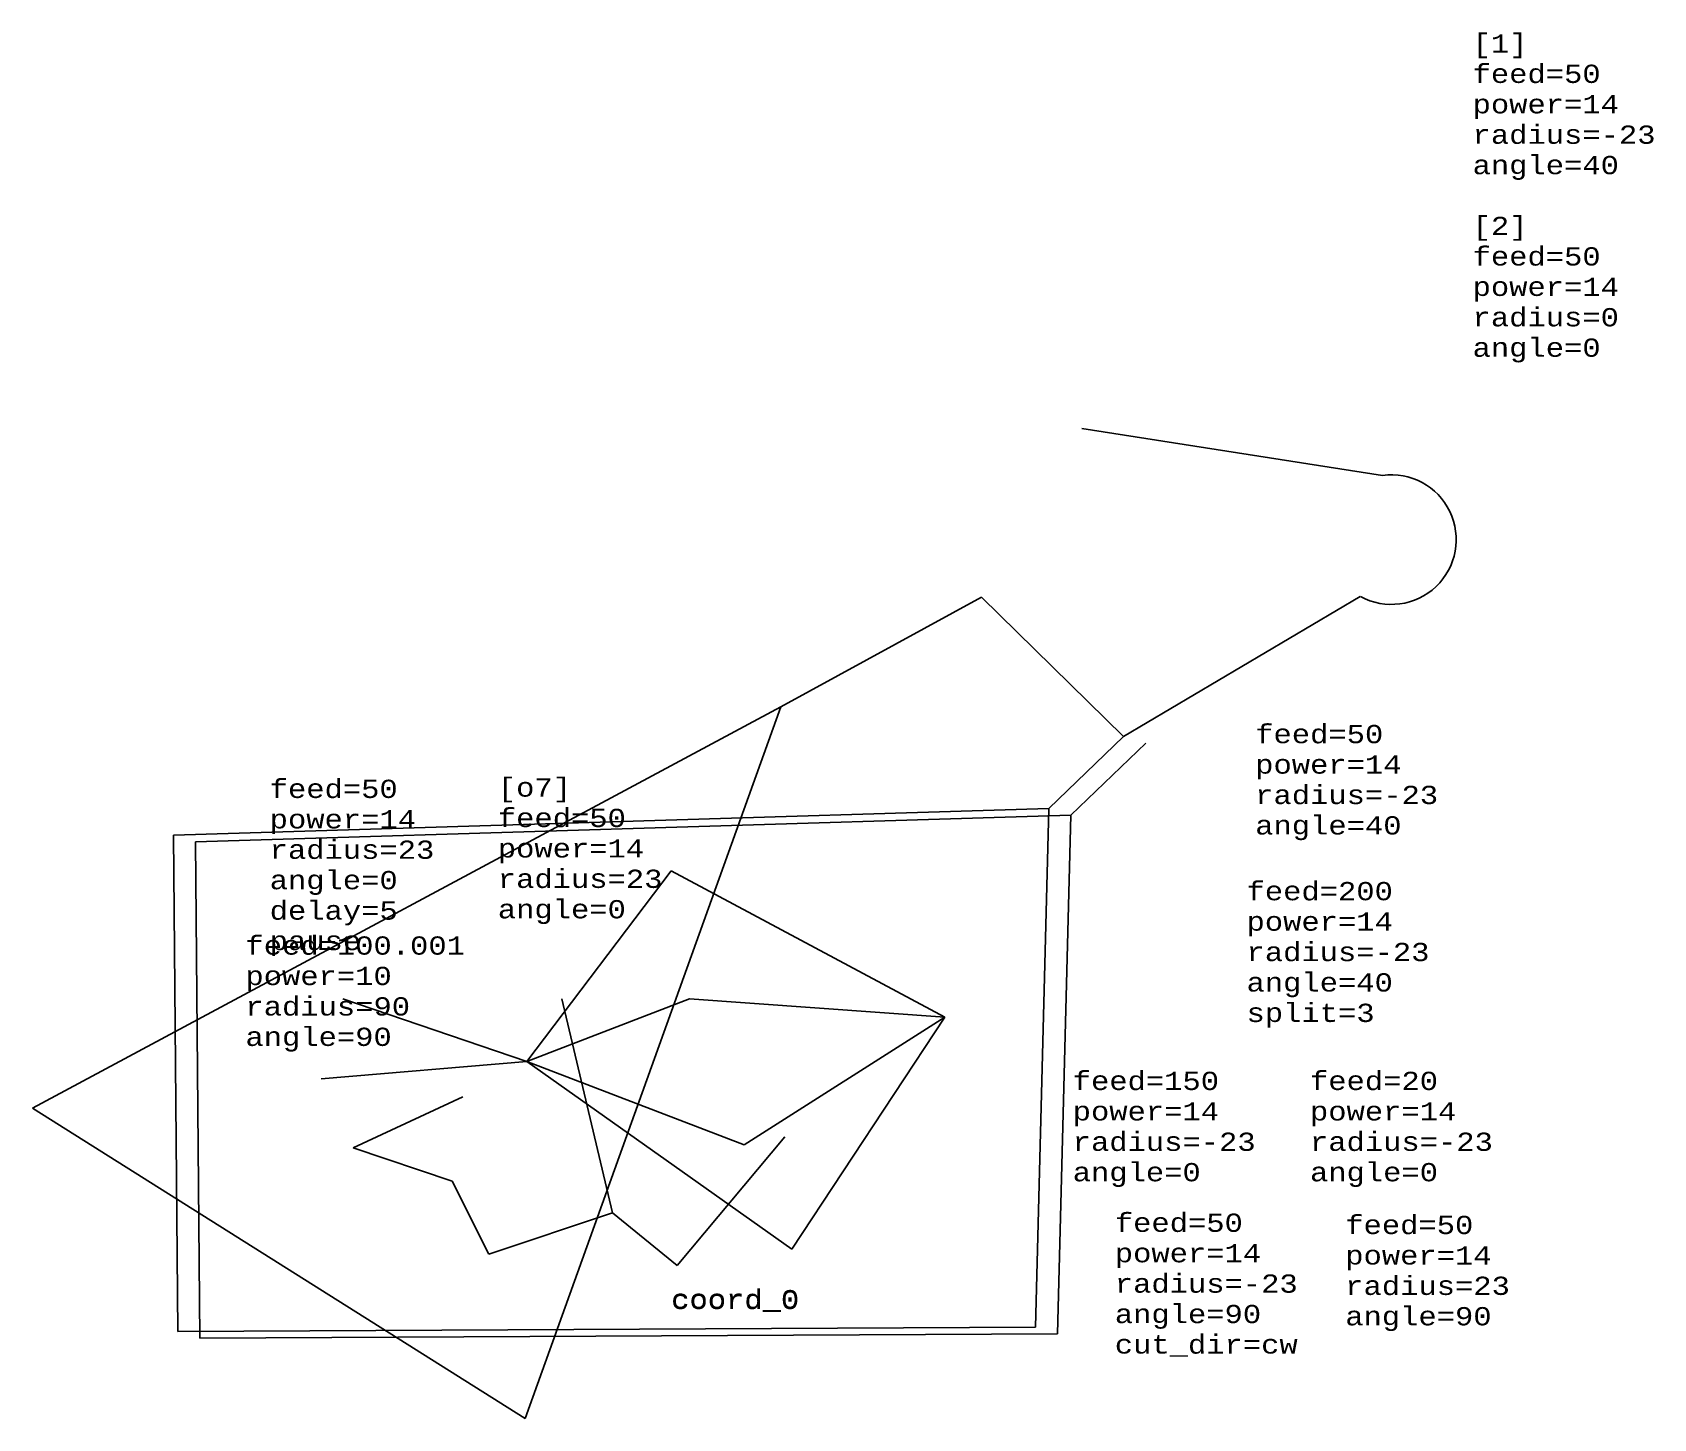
# Model space of a CAD drawing. Header units: millimetres. Extents: x 29 to 117.8, y 13 to 88.9.
import ezdxf

# ---------------------------------------------------------------- set-up
doc = ezdxf.new("R2010")
doc.units = ezdxf.units.MM
for name, color, linetype, lineweight, true_color in [('test_123#1#0#(p05)', 7, 'Continuous', 25, 0x000000), ('test_123#1#0#(p10)', 30, 'Continuous', 25, 0xff7f00), ('test_123#1#1#(p05)', 3, 'Continuous', 25, 0x00ff00), ('test_123#1#1#(p10)', 2, 'Continuous', 25, 0xffff00), ('test_123#2#0#x', 6, 'Continuous', 25, 0xff00ff), ('test_123#2#1#y', 4, 'Continuous', 25, 0x00ffff), ('test_123#3#0#(0)', 5, 'Continuous', 25, 0x0000ff), ('test_123#3#0#(split20)', 7, 'Continuous', 25, 0x000000)]:
    doc.layers.add(name, color=color, linetype=linetype, lineweight=lineweight, true_color=true_color)
doc.styles.add('textstyle0', font='')
doc.styles.add('textstyle1', font='')
doc.styles.add('textstyle10', font='')
doc.styles.add('textstyle11', font='')
doc.styles.add('textstyle12', font='')
doc.styles.add('textstyle13', font='')
doc.styles.add('textstyle14', font='')
doc.styles.add('textstyle15', font='')
doc.styles.add('textstyle16', font='')
doc.styles.add('textstyle17', font='')
doc.styles.add('textstyle2', font='')
doc.styles.add('textstyle3', font='')
doc.styles.add('textstyle4', font='')
doc.styles.add('textstyle5', font='')
doc.styles.add('textstyle6', font='')
doc.styles.add('textstyle7', font='')
doc.styles.add('textstyle8', font='')
doc.styles.add('textstyle9', font='')
doc.styles.get('textstyle0').set_extended_font_data('CourierCad')
doc.styles.get('textstyle1').set_extended_font_data('CourierCad')
doc.styles.get('textstyle10').set_extended_font_data('CourierCad')
doc.styles.get('textstyle11').set_extended_font_data('CourierCad')
doc.styles.get('textstyle12').set_extended_font_data('CourierCad')
doc.styles.get('textstyle13').set_extended_font_data('CourierCad')
doc.styles.get('textstyle14').set_extended_font_data('CourierCad')
doc.styles.get('textstyle15').set_extended_font_data('CourierCad')
doc.styles.get('textstyle16').set_extended_font_data('CourierCad')
doc.styles.get('textstyle17').set_extended_font_data('CourierCad')
doc.styles.get('textstyle2').set_extended_font_data('CourierCad')
doc.styles.get('textstyle3').set_extended_font_data('CourierCad')
doc.styles.get('textstyle4').set_extended_font_data('CourierCad')
doc.styles.get('textstyle5').set_extended_font_data('CourierCad')
doc.styles.get('textstyle6').set_extended_font_data('CourierCad')
doc.styles.get('textstyle7').set_extended_font_data('CourierCad')
doc.styles.get('textstyle8').set_extended_font_data('CourierCad')
doc.styles.get('textstyle9').set_extended_font_data('CourierCad')

msp = doc.modelspace()

# ---------------------------------------------------------------- linework, layer by layer
at = {"layer": 'test_123#0'}
for p, q in [((58, 36), (60.778, 24.274)), ((52.591, 30.635), (46.572, 27.828)), ((64.328, 21.394), (70.223, 28.427)), ((52, 26), (46.572, 27.828)), ((54, 22), (52, 26)), ((60.778, 24.274), (54, 22)), ((60.778, 24.274), (64.328, 21.394)), ((64.328, 21.394), (64.328, 21.394))]:
    msp.add_line(p, q, dxfattribs=at)
at = {"layer": 'test_123#1#0#(p05)'}
for p, q in [((56.091, 32.554), (65, 36)), ((65, 36), (79, 35))]:
    msp.add_line(p, q, dxfattribs=at)
at = {"layer": 'test_123#1#0#(p10)'}
for p, q in [((56.091, 32.554), (46, 36)), ((79, 35), (68, 28)), ((79, 35), (79, 35)), ((68, 28), (56.091, 32.554))]:
    msp.add_line(p, q, dxfattribs=at)
at = {"layer": 'test_123#1#1#(p05)'}
for p, q in [((56.091, 32.554), (64, 43)), ((64, 43), (79, 35)), ((79, 35), (79, 35))]:
    msp.add_line(p, q, dxfattribs=at)
at = {"layer": 'test_123#1#1#(p10)'}
for p, q in [((79, 35), (70.616, 22.289)), ((56.091, 32.554), (44.812, 31.621)), ((70.616, 22.289), (56.091, 32.554))]:
    msp.add_line(p, q, dxfattribs=at)
at = {"layer": 'test_123#2#0#x'}
for p, q in [((85.897, 46.054), (90, 50)), ((37.937, 44.597), (85.897, 46.054)), ((85.168, 17.643), (85.897, 46.054)), ((37.937, 44.597), (38.18, 17.4)), ((38.18, 17.4), (85.168, 17.643)), ((85.168, 17.643), (85.168, 17.643))]:
    msp.add_line(p, q, dxfattribs=at)
at = {"layer": 'test_123#2#1#y'}
for p, q in [((84.683, 46.418), (88.786, 50.364)), ((36.723, 44.961), (84.683, 46.418)), ((83.954, 18.007), (84.683, 46.418)), ((36.723, 44.961), (36.966, 17.764)), ((36.966, 17.764), (83.954, 18.007))]:
    msp.add_line(p, q, dxfattribs=at)
at = {"layer": 'test_123#3#0#(0)'}
for p, q in [((102.973, 64.673), (86.501, 67.248)), ((70, 52), (81, 58)), ((88.786, 50.364), (101.759, 58.037)), ((29, 30), (70, 52)), ((70, 52), (70, 52)), ((56, 13), (29, 30)), ((29, 30), (29, 30)), ((56, 13), (56, 13)), ((56, 13), (56, 13))]:
    msp.add_line(p, q, dxfattribs=at)
at = {"layer": 'test_123#3#0#(split20)'}
for p, q in [((81, 58), (88.786, 50.364)), ((70, 52), (56, 13))]:
    msp.add_line(p, q, dxfattribs=at)
msp.add_arc((103.46, 61.155), 3.551, 241.38846, 97.87379, dxfattribs=at)

# ---------------------------------------------------------------- texts
at = {"layer": 'glob_props', "insert": (107.911, 88.841), "char_height": 1, "attachment_point": 1, "style": 'textstyle6'}
msp.add_mtext('[1]\\Pfeed=50\\Ppower=14\\Pradius=-23\\Pangle=40\\P\\P[2]\\Pfeed=50\\Ppower=14\\Pradius=0\\Pangle=0', dxfattribs=at)
at = {"layer": 'test_123#0', "insert": (40.672, 39.416), "char_height": 1, "attachment_point": 1, "style": 'textstyle9'}
msp.add_mtext('feed=100.001     \\Ppower=10    \\Pradius=90    \\Pangle=90  ', dxfattribs=at)
at = {"layer": 'test_123#1#0#(p05)', "char_height": 1, "attachment_point": 1}
for s, insert, style in [('feed=50\\Ppower=14\\Pradius=23\\Pangle=0\\Pdelay=5\\Ppause \\P', (42, 48), 'textstyle1'), ('coord_0', (64, 20), 'textstyle11')]:
    msp.add_mtext(s, dxfattribs=dict(at, insert=insert, style=style))
at = {"layer": 'test_123#1#0#(p10)', "char_height": 1, "attachment_point": 1}
for s, insert, style in [('[o7]\\Pfeed=50\\Ppower=14\\Pradius=23\\Pangle=0', (54.501, 48.073), 'textstyle0'), ('coord_0', (64, 20), 'textstyle10')]:
    msp.add_mtext(s, dxfattribs=dict(at, insert=insert, style=style))
at = {"layer": 'test_123#1#1#(p05)', "char_height": 1, "attachment_point": 1}
for s, insert, style in [('feed=150\\Ppower=14\\Pradius=-23\\Pangle=0', (86, 32), 'textstyle3'), ('coord_0', (64, 20.041), 'textstyle13')]:
    msp.add_mtext(s, dxfattribs=dict(at, insert=insert, style=style))
at = {"layer": 'test_123#1#1#(p10)', "char_height": 1, "attachment_point": 1}
for s, insert, style in [('feed=20\\Ppower=14\\Pradius=-23\\Pangle=0', (99, 32), 'textstyle8'), ('coord_0', (64, 20.041), 'textstyle12')]:
    msp.add_mtext(s, dxfattribs=dict(at, insert=insert, style=style))
at = {"layer": 'test_123#2#0#x', "char_height": 1, "attachment_point": 1}
for s, insert, style in [('feed=50\\Ppower=14\\Pradius=-23\\Pangle=90\\Pcut_dir=cw\\P', (88.307, 24.229), 'textstyle2'), ('coord_0', (64, 20.041), 'textstyle14')]:
    msp.add_mtext(s, dxfattribs=dict(at, insert=insert, style=style))
at = {"layer": 'test_123#2#1#y', "char_height": 1, "attachment_point": 1}
for s, insert, style in [('feed=50\\Ppower=14\\Pradius=23\\Pangle=90', (100.934, 24.108), 'textstyle5'), ('coord_0', (64, 20.041), 'textstyle15')]:
    msp.add_mtext(s, dxfattribs=dict(at, insert=insert, style=style))
at = {"layer": 'test_123#3#0#(0)', "char_height": 1, "attachment_point": 1}
for s, insert, style in [('feed=50\\Ppower=14\\Pradius=-23\\Pangle=40', (96, 51), 'textstyle4'), ('coord_0', (64, 20), 'textstyle17')]:
    msp.add_mtext(s, dxfattribs=dict(at, insert=insert, style=style))
at = {"layer": 'test_123#3#0#(split20)', "char_height": 1, "attachment_point": 1}
for s, insert, style in [('feed=200\\Ppower=14\\Pradius=-23\\Pangle=40\\Psplit=3', (95.525, 42.396), 'textstyle7'), ('coord_0', (64, 20.041), 'textstyle16')]:
    msp.add_mtext(s, dxfattribs=dict(at, insert=insert, style=style))

doc.saveas('drawing.dxf')
